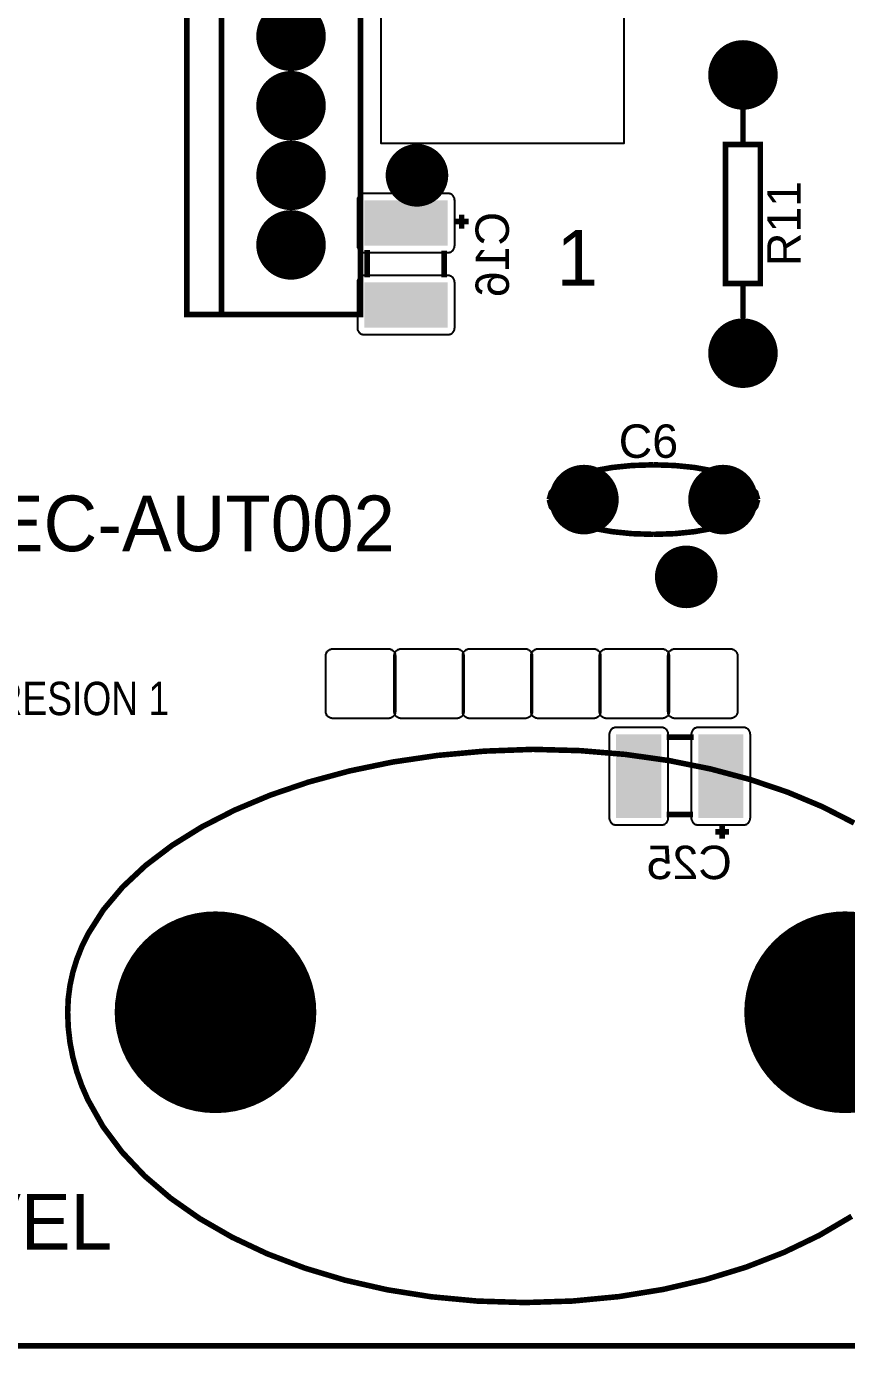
# Model space of a CAD drawing. Header units: inches. Extents: x -2.52 to 2.52, y -2.23 to 2.23.
# Drawn here: x -0.589 to 0.591, y -2.232 to -0.332 of the extents above; entities that cross this region are included whole.
import ezdxf

# ---------------------------------------------------------------- set-up
doc = ezdxf.new("R2010")
doc.units = ezdxf.units.IN
doc.layers.get('0').update_dxf_attribs({"linetype": 'CONTINUOUS'})

# ---------------------------------------------------------------- blocks, each defined once
blk = doc.blocks.new('RPAD')
blk.add_trace([(-0.5, -0.5), (-0.5, 0.5), (0.5, -0.5), (0.5, 0.5)])
blk = doc.blocks.new('EPAD')
at = {"const_width": 0.5}
blk.add_lwpolyline([(-0.25, 0, 1), (0.25, 0, 1)], format="xyb", close=True, dxfattribs=at)

msp = doc.modelspace()

# ---------------------------------------------------------------- linework, layer by layer
at = {"const_width": 0.008}
for points in [[(-2.515008, -2.228346), (2.512551, -2.228346), (2.512551, 2.228346), (-2.515008, 2.228346), (-2.515008, -2.228346)], [(-2.515008, -2.228346), (2.512551, -2.228346), (2.512551, 2.228346), (-2.515008, 2.228346), (-2.515008, -2.228346)], [(-2.515008, -2.228346), (2.512551, -2.228346), (2.512551, 2.228346), (-2.515008, 2.228346), (-2.515008, -2.228346)], [(-0.357984, -0.745732), (-0.107984, -0.745732), (-0.107984, 1.354268), (-0.357984, 1.354268), (-0.357984, -0.745732)], [(-0.357984, -0.745732), (-0.107984, -0.745732), (-0.107984, 1.354268), (-0.357984, 1.354268), (-0.357984, -0.745732)], [(-0.357984, -0.745732), (-0.107984, -0.745732), (-0.107984, 1.354268), (-0.357984, 1.354268), (-0.357984, -0.745732)], [(-0.307984, -0.745732), (-0.307984, 1.354268)], [(-0.307984, -0.745732), (-0.307984, 1.354268)], [(-0.307984, -0.745732), (-0.307984, 1.354268)], [(0.441992, -0.451409), (0.441992, -0.501409)], [(0.441992, -0.451409), (0.441992, -0.501409)], [(0.441992, -0.451409), (0.441992, -0.501409)], [(0.416992, -0.701409), (0.466992, -0.701409), (0.466992, -0.501409), (0.416992, -0.501409), (0.416992, -0.701409)], [(0.416992, -0.701409), (0.466992, -0.701409), (0.466992, -0.501409), (0.416992, -0.501409), (0.416992, -0.701409)], [(0.416992, -0.701409), (0.466992, -0.701409), (0.466992, -0.501409), (0.416992, -0.501409), (0.416992, -0.701409)], [(0.03737, -0.622236), (0.03737, -0.602236)], [(0.03737, -0.622236), (0.03737, -0.602236)], [(0.03737, -0.622236), (0.03737, -0.602236)], [(0.02737, -0.612236), (0.04737, -0.612236)], [(0.02737, -0.612236), (0.04737, -0.612236)], [(0.02737, -0.612236), (0.04737, -0.612236)], [(-0.09863, -0.692236), (-0.09863, -0.653236)], [(-0.09863, -0.692236), (-0.09863, -0.653236)], [(-0.09863, -0.692236), (-0.09863, -0.653236)], [(0.01237, -0.692236), (0.01237, -0.654236)], [(0.01237, -0.692236), (0.01237, -0.654236)], [(0.01237, -0.692236), (0.01237, -0.654236)], [(0.441992, -0.701409), (0.441992, -0.751409)], [(0.441992, -0.701409), (0.441992, -0.751409)], [(0.441992, -0.701409), (0.441992, -0.751409)], [(0.163276, -1.011874), (0.166235, -1.001687), (0.17476, -0.992249), (0.188324, -0.983749), (0.206401, -0.976374), (0.228461, -0.970311), (0.253979, -0.965749), (0.282426, -0.962874), (0.313276, -0.961874)], [(0.163276, -1.011874), (0.166235, -1.001687), (0.17476, -0.992249), (0.188324, -0.983749), (0.206401, -0.976374), (0.228461, -0.970311), (0.253979, -0.965749), (0.282426, -0.962874), (0.313276, -0.961874)], [(0.163276, -1.011874), (0.166235, -1.001687), (0.17476, -0.992249), (0.188324, -0.983749), (0.206401, -0.976374), (0.228461, -0.970311), (0.253979, -0.965749), (0.282426, -0.962874), (0.313276, -0.961874)], [(0.463276, -1.011874), (0.460276, -1.001687), (0.45165, -0.992249), (0.437963, -0.983749), (0.419776, -0.976374), (0.39765, -0.970311), (0.37215, -0.965749), (0.343838, -0.962874), (0.313276, -0.961874)], [(0.463276, -1.011874), (0.460276, -1.001687), (0.45165, -0.992249), (0.437963, -0.983749), (0.419776, -0.976374), (0.39765, -0.970311), (0.37215, -0.965749), (0.343838, -0.962874), (0.313276, -0.961874)], [(0.463276, -1.011874), (0.460276, -1.001687), (0.45165, -0.992249), (0.437963, -0.983749), (0.419776, -0.976374), (0.39765, -0.970311), (0.37215, -0.965749), (0.343838, -0.962874), (0.313276, -0.961874)], [(0.163276, -1.011874), (0.166235, -1.022061), (0.17476, -1.031499), (0.188324, -1.039999), (0.206401, -1.047374), (0.228461, -1.053437), (0.253979, -1.057999), (0.282426, -1.060874), (0.313276, -1.061874)], [(0.163276, -1.011874), (0.166235, -1.022061), (0.17476, -1.031499), (0.188324, -1.039999), (0.206401, -1.047374), (0.228461, -1.053437), (0.253979, -1.057999), (0.282426, -1.060874), (0.313276, -1.061874)], [(0.163276, -1.011874), (0.166235, -1.022061), (0.17476, -1.031499), (0.188324, -1.039999), (0.206401, -1.047374), (0.228461, -1.053437), (0.253979, -1.057999), (0.282426, -1.060874), (0.313276, -1.061874)], [(0.463276, -1.011874), (0.460276, -1.022061), (0.45165, -1.031499), (0.437963, -1.039999), (0.419776, -1.047374), (0.39765, -1.053437), (0.37215, -1.057999), (0.343838, -1.060874), (0.313276, -1.061874)], [(0.463276, -1.011874), (0.460276, -1.022061), (0.45165, -1.031499), (0.437963, -1.039999), (0.419776, -1.047374), (0.39765, -1.053437), (0.37215, -1.057999), (0.343838, -1.060874), (0.313276, -1.061874)], [(0.463276, -1.011874), (0.460276, -1.022061), (0.45165, -1.031499), (0.437963, -1.039999), (0.419776, -1.047374), (0.39765, -1.053437), (0.37215, -1.057999), (0.343838, -1.060874), (0.313276, -1.061874)], [(0.140047, -1.370929), (0.070206, -1.373511), (0.002704, -1.37967), (-0.062158, -1.389242), (-0.124082, -1.40206), (-0.18277, -1.417959), (-0.237921, -1.436774), (-0.289239, -1.458339), (-0.336423, -1.482488), (-0.379175, -1.509057), (-0.417196, -1.53788), (-0.450188, -1.568791), (-0.477852, -1.601625), (-0.499887, -1.636216), (-0.508702, -1.65412), (-0.515998, -1.6724), (-0.521737, -1.691037), (-0.525883, -1.71001), (-0.528398, -1.729299), (-0.529244, -1.748882), (-0.528407, -1.770732), (-0.525923, -1.792253), (-0.521829, -1.813421), (-0.516162, -1.834211), (-0.50896, -1.8546), (-0.500261, -1.874564), (-0.47852, -1.913121), (-0.451243, -1.949692), (-0.418728, -1.984085), (-0.381277, -2.016108), (-0.339191, -2.045572), (-0.292772, -2.072285), (-0.242319, -2.096057), (-0.188134, -2.116695), (-0.130518, -2.134009), (-0.069772, -2.147808), (-0.006197, -2.157901), (0.059906, -2.164097), (0.128236, -2.166205), (0.196976, -2.164037), (0.263475, -2.157666), (0.32743, -2.147287), (0.38854, -2.133098), (0.446501, -2.115294), (0.50101, -2.094071), (0.551765, -2.069627), (0.598463, -2.042158)], [(0.140047, -1.370929), (0.070206, -1.373511), (0.002704, -1.37967), (-0.062158, -1.389242), (-0.124082, -1.40206), (-0.18277, -1.417959), (-0.237921, -1.436774), (-0.289239, -1.458339), (-0.336423, -1.482488), (-0.379175, -1.509057), (-0.417196, -1.53788), (-0.450188, -1.568791), (-0.477852, -1.601625), (-0.499887, -1.636216), (-0.508702, -1.65412), (-0.515998, -1.6724), (-0.521737, -1.691037), (-0.525883, -1.71001), (-0.528398, -1.729299), (-0.529244, -1.748882), (-0.528407, -1.770732), (-0.525923, -1.792253), (-0.521829, -1.813421), (-0.516162, -1.834211), (-0.50896, -1.8546), (-0.500261, -1.874564), (-0.47852, -1.913121), (-0.451243, -1.949692), (-0.418728, -1.984085), (-0.381277, -2.016108), (-0.339191, -2.045572), (-0.292772, -2.072285), (-0.242319, -2.096057), (-0.188134, -2.116695), (-0.130518, -2.134009), (-0.069772, -2.147808), (-0.006197, -2.157901), (0.059906, -2.164097), (0.128236, -2.166205), (0.196976, -2.164037), (0.263475, -2.157666), (0.32743, -2.147287), (0.38854, -2.133098), (0.446501, -2.115294), (0.50101, -2.094071), (0.551765, -2.069627), (0.598463, -2.042158)], [(0.140047, -1.370929), (0.070206, -1.373511), (0.002704, -1.37967), (-0.062158, -1.389242), (-0.124082, -1.40206), (-0.18277, -1.417959), (-0.237921, -1.436774), (-0.289239, -1.458339), (-0.336423, -1.482488), (-0.379175, -1.509057), (-0.417196, -1.53788), (-0.450188, -1.568791), (-0.477852, -1.601625), (-0.499887, -1.636216), (-0.508702, -1.65412), (-0.515998, -1.6724), (-0.521737, -1.691037), (-0.525883, -1.71001), (-0.528398, -1.729299), (-0.529244, -1.748882), (-0.528407, -1.770732), (-0.525923, -1.792253), (-0.521829, -1.813421), (-0.516162, -1.834211), (-0.50896, -1.8546), (-0.500261, -1.874564), (-0.47852, -1.913121), (-0.451243, -1.949692), (-0.418728, -1.984085), (-0.381277, -2.016108), (-0.339191, -2.045572), (-0.292772, -2.072285), (-0.242319, -2.096057), (-0.188134, -2.116695), (-0.130518, -2.134009), (-0.069772, -2.147808), (-0.006197, -2.157901), (0.059906, -2.164097), (0.128236, -2.166205), (0.196976, -2.164037), (0.263475, -2.157666), (0.32743, -2.147287), (0.38854, -2.133098), (0.446501, -2.115294), (0.50101, -2.094071), (0.551765, -2.069627), (0.598463, -2.042158)], [(0.601877, -1.476767), (0.556013, -1.45333), (0.506165, -1.432474), (0.452629, -1.414367), (0.395703, -1.399176), (0.335684, -1.38707), (0.272871, -1.378215), (0.207559, -1.372778), (0.140047, -1.370929)], [(0.601877, -1.476767), (0.556013, -1.45333), (0.506165, -1.432474), (0.452629, -1.414367), (0.395703, -1.399176), (0.335684, -1.38707), (0.272871, -1.378215), (0.207559, -1.372778), (0.140047, -1.370929)], [(0.601877, -1.476767), (0.556013, -1.45333), (0.506165, -1.432474), (0.452629, -1.414367), (0.395703, -1.399176), (0.335684, -1.38707), (0.272871, -1.378215), (0.207559, -1.372778), (0.140047, -1.370929)], [(0.332126, -1.353512), (0.371126, -1.353512)], [(0.332126, -1.353512), (0.371126, -1.353512)], [(0.332126, -1.353512), (0.371126, -1.353512)], [(0.332126, -1.464512), (0.370126, -1.464512)], [(0.332126, -1.464512), (0.370126, -1.464512)], [(0.332126, -1.464512), (0.370126, -1.464512)], [(0.412126, -1.479512), (0.412126, -1.499512)], [(0.412126, -1.479512), (0.412126, -1.499512)], [(0.412126, -1.479512), (0.412126, -1.499512)], [(0.402126, -1.489512), (0.422126, -1.489512)], [(0.402126, -1.489512), (0.422126, -1.489512)], [(0.402126, -1.489512), (0.422126, -1.489512)]]:
    msp.add_lwpolyline(points, dxfattribs=at)
msp.add_lwpolyline([(-0.078673, 1.211748), (-0.078673, -0.499276), (0.270933, -0.499276), (0.270933, 1.211748), (-0.078673, 1.211748)])
for points in [[(0.02737, -0.646736), (0.02737, -0.581736), (0.02732, -0.580697), (0.027171, -0.579692), (0.026929, -0.578725), (0.026598, -0.577801), (0.026184, -0.576924), (0.025689, -0.5761), (0.02512, -0.575333), (0.02448, -0.574627), (0.023773, -0.573987), (0.023006, -0.573417), (0.022182, -0.572923), (0.021306, -0.572508), (0.020381, -0.572177), (0.019415, -0.571935), (0.018409, -0.571787), (0.01737, -0.571736), (-0.10263, -0.571736), (-0.103669, -0.571787), (-0.104674, -0.571935), (-0.105641, -0.572177), (-0.106565, -0.572508), (-0.107442, -0.572923), (-0.108266, -0.573417), (-0.109033, -0.573987), (-0.109739, -0.574627), (-0.11038, -0.575333), (-0.110949, -0.5761), (-0.111444, -0.576924), (-0.111858, -0.577801), (-0.112189, -0.578725), (-0.112431, -0.579692), (-0.11258, -0.580697), (-0.11263, -0.581736), (-0.11263, -0.646736), (-0.11258, -0.647776), (-0.112431, -0.648781), (-0.112189, -0.649748), (-0.111858, -0.650672), (-0.111444, -0.651548), (-0.110949, -0.652372), (-0.11038, -0.65314), (-0.109739, -0.653846), (-0.109033, -0.654486), (-0.108266, -0.655055), (-0.107442, -0.65555), (-0.106565, -0.655965), (-0.105641, -0.656295), (-0.104674, -0.656537), (-0.103669, -0.656686), (-0.10263, -0.656736), (0.01737, -0.656736), (0.018409, -0.656686), (0.019415, -0.656537), (0.020381, -0.656295), (0.021306, -0.655965), (0.022182, -0.65555), (0.023006, -0.655055), (0.023773, -0.654486), (0.02448, -0.653846), (0.02512, -0.65314), (0.025689, -0.652372), (0.026184, -0.651548), (0.026598, -0.650672), (0.026929, -0.649748), (0.027171, -0.648781), (0.02732, -0.647776), (0.02737, -0.646736)], [(0.02737, -0.764736), (0.02737, -0.699736), (0.02732, -0.698697), (0.027171, -0.697692), (0.026929, -0.696725), (0.026598, -0.695801), (0.026184, -0.694924), (0.025689, -0.6941), (0.02512, -0.693333), (0.02448, -0.692627), (0.023773, -0.691987), (0.023006, -0.691417), (0.022182, -0.690923), (0.021306, -0.690508), (0.020381, -0.690177), (0.019415, -0.689935), (0.018409, -0.689787), (0.01737, -0.689736), (-0.10263, -0.689736), (-0.103669, -0.689787), (-0.104674, -0.689935), (-0.105641, -0.690177), (-0.106565, -0.690508), (-0.107442, -0.690923), (-0.108266, -0.691417), (-0.109033, -0.691987), (-0.109739, -0.692627), (-0.11038, -0.693333), (-0.110949, -0.6941), (-0.111444, -0.694924), (-0.111858, -0.695801), (-0.112189, -0.696725), (-0.112431, -0.697692), (-0.11258, -0.698697), (-0.11263, -0.699736), (-0.11263, -0.764736), (-0.11258, -0.765776), (-0.112431, -0.766781), (-0.112189, -0.767748), (-0.111858, -0.768672), (-0.111444, -0.769548), (-0.110949, -0.770372), (-0.11038, -0.77114), (-0.109739, -0.771846), (-0.109033, -0.772486), (-0.108266, -0.773055), (-0.107442, -0.77355), (-0.106565, -0.773965), (-0.105641, -0.774295), (-0.104674, -0.774537), (-0.103669, -0.774686), (-0.10263, -0.774736), (0.01737, -0.774736), (0.018409, -0.774686), (0.019415, -0.774537), (0.020381, -0.774295), (0.021306, -0.773965), (0.022182, -0.77355), (0.023006, -0.773055), (0.023773, -0.772486), (0.02448, -0.771846), (0.02512, -0.77114), (0.025689, -0.770372), (0.026184, -0.769548), (0.026598, -0.768672), (0.026929, -0.767748), (0.027171, -0.766781), (0.02732, -0.765776), (0.02737, -0.764736)], [(-0.067984, -1.326441), (-0.147984, -1.326441), (-0.149024, -1.326391), (-0.150029, -1.326242), (-0.150996, -1.326), (-0.15192, -1.325669), (-0.152796, -1.325255), (-0.15362, -1.32476), (-0.154388, -1.324191), (-0.155094, -1.32355), (-0.155734, -1.322844), (-0.156303, -1.322077), (-0.156798, -1.321253), (-0.157213, -1.320376), (-0.157543, -1.319452), (-0.157785, -1.318485), (-0.157934, -1.31748), (-0.157984, -1.316441), (-0.157984, -1.236441), (-0.157934, -1.235402), (-0.157785, -1.234396), (-0.157543, -1.23343), (-0.157213, -1.232506), (-0.156798, -1.231629), (-0.156303, -1.230805), (-0.155734, -1.230038), (-0.155094, -1.229331), (-0.154388, -1.228691), (-0.15362, -1.228122), (-0.152796, -1.227627), (-0.15192, -1.227213), (-0.150996, -1.226882), (-0.150029, -1.22664), (-0.149024, -1.226491), (-0.147984, -1.226441), (-0.067984, -1.226441), (-0.066945, -1.226491), (-0.06594, -1.22664), (-0.064973, -1.226882), (-0.064049, -1.227213), (-0.063172, -1.227627), (-0.062348, -1.228122), (-0.061581, -1.228691), (-0.060875, -1.229331), (-0.060235, -1.230038), (-0.059665, -1.230805), (-0.059171, -1.231629), (-0.058756, -1.232506), (-0.058425, -1.23343), (-0.058183, -1.234396), (-0.058035, -1.235402), (-0.057984, -1.236441), (-0.057984, -1.316441), (-0.058035, -1.31748), (-0.058183, -1.318485), (-0.058425, -1.319452), (-0.058756, -1.320376), (-0.059171, -1.321253), (-0.059665, -1.322077), (-0.060235, -1.322844), (-0.060875, -1.32355), (-0.061581, -1.324191), (-0.062348, -1.32476), (-0.063172, -1.325255), (-0.064049, -1.325669), (-0.064973, -1.326), (-0.06594, -1.326242), (-0.066945, -1.326391), (-0.067984, -1.326441)], [(0.030441, -1.326441), (-0.049559, -1.326441), (-0.050598, -1.326391), (-0.051604, -1.326242), (-0.05257, -1.326), (-0.053494, -1.325669), (-0.054371, -1.325255), (-0.055195, -1.32476), (-0.055963, -1.324191), (-0.056669, -1.32355), (-0.057309, -1.322844), (-0.057878, -1.322077), (-0.058372, -1.321253), (-0.058787, -1.320376), (-0.059118, -1.319452), (-0.05936, -1.318485), (-0.059509, -1.31748), (-0.059559, -1.316441), (-0.059559, -1.236441), (-0.059509, -1.235402), (-0.05936, -1.234396), (-0.059118, -1.23343), (-0.058787, -1.232506), (-0.058372, -1.231629), (-0.057878, -1.230805), (-0.057309, -1.230038), (-0.056669, -1.229331), (-0.055963, -1.228691), (-0.055195, -1.228122), (-0.054371, -1.227627), (-0.053494, -1.227213), (-0.05257, -1.226882), (-0.051604, -1.22664), (-0.050598, -1.226491), (-0.049559, -1.226441), (0.030441, -1.226441), (0.03148, -1.226491), (0.032485, -1.22664), (0.033452, -1.226882), (0.034376, -1.227213), (0.035253, -1.227627), (0.036077, -1.228122), (0.036844, -1.228691), (0.03755, -1.229331), (0.038191, -1.230038), (0.03876, -1.230805), (0.039254, -1.231629), (0.039669, -1.232506), (0.04, -1.23343), (0.040242, -1.234396), (0.040391, -1.235402), (0.040441, -1.236441), (0.040441, -1.316441), (0.040391, -1.31748), (0.040242, -1.318485), (0.04, -1.319452), (0.039669, -1.320376), (0.039254, -1.321253), (0.03876, -1.322077), (0.038191, -1.322844), (0.03755, -1.32355), (0.036844, -1.324191), (0.036077, -1.32476), (0.035253, -1.325255), (0.034376, -1.325669), (0.033452, -1.326), (0.032485, -1.326242), (0.03148, -1.326391), (0.030441, -1.326441)], [(0.128866, -1.326441), (0.048866, -1.326441), (0.047827, -1.326391), (0.046822, -1.326242), (0.045855, -1.326), (0.044931, -1.325669), (0.044054, -1.325255), (0.04323, -1.32476), (0.042463, -1.324191), (0.041757, -1.32355), (0.041117, -1.322844), (0.040547, -1.322077), (0.040053, -1.321253), (0.039638, -1.320376), (0.039307, -1.319452), (0.039065, -1.318485), (0.038917, -1.31748), (0.038866, -1.316441), (0.038866, -1.236441), (0.038917, -1.235402), (0.039065, -1.234396), (0.039307, -1.23343), (0.039638, -1.232506), (0.040053, -1.231629), (0.040547, -1.230805), (0.041117, -1.230038), (0.041757, -1.229331), (0.042463, -1.228691), (0.04323, -1.228122), (0.044054, -1.227627), (0.044931, -1.227213), (0.045855, -1.226882), (0.046822, -1.22664), (0.047827, -1.226491), (0.048866, -1.226441), (0.128866, -1.226441), (0.129906, -1.226491), (0.130911, -1.22664), (0.131878, -1.226882), (0.132802, -1.227213), (0.133678, -1.227627), (0.134502, -1.228122), (0.13527, -1.228691), (0.135976, -1.229331), (0.136616, -1.230038), (0.137185, -1.230805), (0.13768, -1.231629), (0.138094, -1.232506), (0.138425, -1.23343), (0.138667, -1.234396), (0.138816, -1.235402), (0.138866, -1.236441), (0.138866, -1.316441), (0.138816, -1.31748), (0.138667, -1.318485), (0.138425, -1.319452), (0.138094, -1.320376), (0.13768, -1.321253), (0.137185, -1.322077), (0.136616, -1.322844), (0.135976, -1.32355), (0.13527, -1.324191), (0.134502, -1.32476), (0.133678, -1.325255), (0.132802, -1.325669), (0.131878, -1.326), (0.130911, -1.326242), (0.129906, -1.326391), (0.128866, -1.326441)], [(0.227291, -1.326441), (0.147291, -1.326441), (0.146252, -1.326391), (0.145247, -1.326242), (0.14428, -1.326), (0.143356, -1.325669), (0.14248, -1.325255), (0.141656, -1.32476), (0.140888, -1.324191), (0.140182, -1.32355), (0.139542, -1.322844), (0.138972, -1.322077), (0.138478, -1.321253), (0.138063, -1.320376), (0.137732, -1.319452), (0.13749, -1.318485), (0.137342, -1.31748), (0.137291, -1.316441), (0.137291, -1.236441), (0.137342, -1.235402), (0.13749, -1.234396), (0.137732, -1.23343), (0.138063, -1.232506), (0.138478, -1.231629), (0.138972, -1.230805), (0.139542, -1.230038), (0.140182, -1.229331), (0.140888, -1.228691), (0.141656, -1.228122), (0.14248, -1.227627), (0.143356, -1.227213), (0.14428, -1.226882), (0.145247, -1.22664), (0.146252, -1.226491), (0.147291, -1.226441), (0.227291, -1.226441), (0.228331, -1.226491), (0.229336, -1.22664), (0.230303, -1.226882), (0.231227, -1.227213), (0.232103, -1.227627), (0.232927, -1.228122), (0.233695, -1.228691), (0.234401, -1.229331), (0.235041, -1.230038), (0.23561, -1.230805), (0.236105, -1.231629), (0.23652, -1.232506), (0.23685, -1.23343), (0.237093, -1.234396), (0.237241, -1.235402), (0.237291, -1.236441), (0.237291, -1.316441), (0.237241, -1.31748), (0.237093, -1.318485), (0.23685, -1.319452), (0.23652, -1.320376), (0.236105, -1.321253), (0.23561, -1.322077), (0.235041, -1.322844), (0.234401, -1.32355), (0.233695, -1.324191), (0.232927, -1.32476), (0.232103, -1.325255), (0.231227, -1.325669), (0.230303, -1.326), (0.229336, -1.326242), (0.228331, -1.326391), (0.227291, -1.326441)], [(0.325717, -1.326441), (0.245717, -1.326441), (0.244677, -1.326391), (0.243672, -1.326242), (0.242705, -1.326), (0.241781, -1.325669), (0.240905, -1.325255), (0.240081, -1.32476), (0.239313, -1.324191), (0.238607, -1.32355), (0.237967, -1.322844), (0.237398, -1.322077), (0.236903, -1.321253), (0.236488, -1.320376), (0.236157, -1.319452), (0.235915, -1.318485), (0.235767, -1.31748), (0.235717, -1.316441), (0.235717, -1.236441), (0.235767, -1.235402), (0.235915, -1.234396), (0.236157, -1.23343), (0.236488, -1.232506), (0.236903, -1.231629), (0.237398, -1.230805), (0.237967, -1.230038), (0.238607, -1.229331), (0.239313, -1.228691), (0.240081, -1.228122), (0.240905, -1.227627), (0.241781, -1.227213), (0.242705, -1.226882), (0.243672, -1.22664), (0.244677, -1.226491), (0.245717, -1.226441), (0.325717, -1.226441), (0.326756, -1.226491), (0.327761, -1.22664), (0.328728, -1.226882), (0.329652, -1.227213), (0.330528, -1.227627), (0.331352, -1.228122), (0.33212, -1.228691), (0.332826, -1.229331), (0.333466, -1.230038), (0.334035, -1.230805), (0.33453, -1.231629), (0.334945, -1.232506), (0.335276, -1.23343), (0.335518, -1.234396), (0.335666, -1.235402), (0.335717, -1.236441), (0.335717, -1.316441), (0.335666, -1.31748), (0.335518, -1.318485), (0.335276, -1.319452), (0.334945, -1.320376), (0.33453, -1.321253), (0.334035, -1.322077), (0.333466, -1.322844), (0.332826, -1.32355), (0.33212, -1.324191), (0.331352, -1.32476), (0.330528, -1.325255), (0.329652, -1.325669), (0.328728, -1.326), (0.327761, -1.326242), (0.326756, -1.326391), (0.325717, -1.326441)], [(0.424142, -1.326441), (0.344142, -1.326441), (0.343102, -1.326391), (0.342097, -1.326242), (0.34113, -1.326), (0.340206, -1.325669), (0.33933, -1.325255), (0.338506, -1.32476), (0.337738, -1.324191), (0.337032, -1.32355), (0.336392, -1.322844), (0.335823, -1.322077), (0.335328, -1.321253), (0.334913, -1.320376), (0.334583, -1.319452), (0.334341, -1.318485), (0.334192, -1.31748), (0.334142, -1.316441), (0.334142, -1.236441), (0.334192, -1.235402), (0.334341, -1.234396), (0.334583, -1.23343), (0.334913, -1.232506), (0.335328, -1.231629), (0.335823, -1.230805), (0.336392, -1.230038), (0.337032, -1.229331), (0.337738, -1.228691), (0.338506, -1.228122), (0.33933, -1.227627), (0.340206, -1.227213), (0.34113, -1.226882), (0.342097, -1.22664), (0.343102, -1.226491), (0.344142, -1.226441), (0.424142, -1.226441), (0.425181, -1.226491), (0.426186, -1.22664), (0.427153, -1.226882), (0.428077, -1.227213), (0.428954, -1.227627), (0.429778, -1.228122), (0.430545, -1.228691), (0.431251, -1.229331), (0.431891, -1.230038), (0.432461, -1.230805), (0.432955, -1.231629), (0.43337, -1.232506), (0.433701, -1.23343), (0.433943, -1.234396), (0.434091, -1.235402), (0.434142, -1.236441), (0.434142, -1.316441), (0.434091, -1.31748), (0.433943, -1.318485), (0.433701, -1.319452), (0.43337, -1.320376), (0.432955, -1.321253), (0.432461, -1.322077), (0.431891, -1.322844), (0.431251, -1.32355), (0.430545, -1.324191), (0.429778, -1.32476), (0.428954, -1.325255), (0.428077, -1.325669), (0.427153, -1.326), (0.426186, -1.326242), (0.425181, -1.326391), (0.424142, -1.326441)], [(0.259626, -1.479512), (0.324626, -1.479512), (0.325665, -1.479461), (0.32667, -1.479313), (0.327637, -1.479071), (0.328561, -1.47874), (0.329438, -1.478326), (0.330262, -1.477831), (0.33103, -1.477261), (0.331735, -1.476621), (0.332376, -1.475915), (0.332945, -1.475148), (0.333439, -1.474324), (0.333854, -1.473447), (0.334185, -1.472523), (0.334427, -1.471556), (0.334576, -1.470551), (0.334626, -1.469512), (0.334626, -1.349512), (0.334576, -1.348472), (0.334427, -1.347467), (0.334185, -1.3465), (0.333854, -1.345576), (0.333439, -1.3447), (0.332945, -1.343876), (0.332376, -1.343109), (0.331735, -1.342402), (0.33103, -1.341762), (0.330262, -1.341193), (0.329438, -1.340698), (0.328561, -1.340283), (0.327637, -1.339953), (0.32667, -1.339711), (0.325665, -1.339562), (0.324626, -1.339512), (0.259626, -1.339512), (0.258587, -1.339562), (0.257581, -1.339711), (0.256615, -1.339953), (0.255691, -1.340283), (0.254814, -1.340698), (0.25399, -1.341193), (0.253222, -1.341762), (0.252517, -1.342402), (0.251876, -1.343109), (0.251307, -1.343876), (0.250813, -1.3447), (0.250398, -1.345576), (0.250067, -1.3465), (0.249825, -1.347467), (0.249676, -1.348472), (0.249626, -1.349512), (0.249626, -1.469512), (0.249676, -1.470551), (0.249825, -1.471556), (0.250067, -1.472523), (0.250398, -1.473447), (0.250813, -1.474324), (0.251307, -1.475148), (0.251876, -1.475915), (0.252517, -1.476621), (0.253222, -1.477261), (0.25399, -1.477831), (0.254814, -1.478326), (0.255691, -1.47874), (0.256615, -1.479071), (0.257581, -1.479313), (0.258587, -1.479461), (0.259626, -1.479512)], [(0.377626, -1.479512), (0.442626, -1.479512), (0.443665, -1.479461), (0.44467, -1.479313), (0.445637, -1.479071), (0.446561, -1.47874), (0.447438, -1.478326), (0.448262, -1.477831), (0.44903, -1.477261), (0.449735, -1.476621), (0.450376, -1.475915), (0.450945, -1.475148), (0.451439, -1.474324), (0.451854, -1.473447), (0.452185, -1.472523), (0.452427, -1.471556), (0.452576, -1.470551), (0.452626, -1.469512), (0.452626, -1.349512), (0.452576, -1.348472), (0.452427, -1.347467), (0.452185, -1.3465), (0.451854, -1.345576), (0.451439, -1.3447), (0.450945, -1.343876), (0.450376, -1.343109), (0.449735, -1.342402), (0.44903, -1.341762), (0.448262, -1.341193), (0.447438, -1.340698), (0.446561, -1.340283), (0.445637, -1.339953), (0.44467, -1.339711), (0.443665, -1.339562), (0.442626, -1.339512), (0.377626, -1.339512), (0.376587, -1.339562), (0.375581, -1.339711), (0.374615, -1.339953), (0.373691, -1.340283), (0.372814, -1.340698), (0.37199, -1.341193), (0.371222, -1.341762), (0.370517, -1.342402), (0.369876, -1.343109), (0.369307, -1.343876), (0.368813, -1.3447), (0.368398, -1.345576), (0.368067, -1.3465), (0.367825, -1.347467), (0.367676, -1.348472), (0.367626, -1.349512), (0.367626, -1.469512), (0.367676, -1.470551), (0.367825, -1.471556), (0.368067, -1.472523), (0.368398, -1.473447), (0.368813, -1.474324), (0.369307, -1.475148), (0.369876, -1.475915), (0.370517, -1.476621), (0.371222, -1.477261), (0.37199, -1.477831), (0.372814, -1.478326), (0.373691, -1.47874), (0.374615, -1.479071), (0.375581, -1.479313), (0.376587, -1.479461), (0.377626, -1.479512)]]:
    msp.add_lwpolyline(points, close=True)

# ---------------------------------------------------------------- block references
for p, xscale, yscale in [((-0.207984, -0.345732), 0.1, 0.1), ((0.441992, -0.401409), 0.1, 0.1), ((-0.207984, -0.445732), 0.1, 0.1), ((-0.207984, -0.545732), 0.1, 0.1), ((-0.026882, -0.545732), 0.09, 0.09), ((-0.207984, -0.645732), 0.1, 0.1), ((0.441992, -0.801409), 0.1, 0.1), ((0.213276, -1.011874), 0.1, 0.1), ((0.413276, -1.011874), 0.1, 0.1), ((0.360413, -1.123002), 0.09, 0.09), ((-0.316646, -1.748882), 0.29, 0.29), ((0.588866, -1.748882), 0.29, 0.29)]:
    msp.add_blockref('EPAD', p, dxfattribs=dict(xscale=xscale, yscale=yscale))
at = {"xscale": 0.065, "yscale": 0.12}
for p, rotation in [((-0.04263, -0.614236), 270), ((-0.04263, -0.732236), 270), ((0.292126, -1.409512), 180), ((0.410126, -1.409512), 180)]:
    msp.add_blockref('RPAD', p, dxfattribs=dict(at, rotation=rotation))

# ---------------------------------------------------------------- texts
at = {"width": 1.041667}
msp.add_text('R11', height=0.048, rotation=90, dxfattribs=at).set_placement((0.524992, -0.676409))
msp.add_text('R11', height=0.048, rotation=90, dxfattribs=at).set_placement((0.524992, -0.676409))
msp.add_text('R11', height=0.048, rotation=90, dxfattribs=at).set_placement((0.524992, -0.676409))
at = {"text_generation_flag": 2, "width": 1.041667}
msp.add_text('C16', height=0.048, rotation=90, dxfattribs=at).set_placement((0.10537, -0.598236))
msp.add_text('C16', height=0.048, rotation=90, dxfattribs=at).set_placement((0.10537, -0.598236))
msp.add_text('C16', height=0.048, rotation=90, dxfattribs=at).set_placement((0.10537, -0.598236))
for s, p in [('1', (0.173906, -0.704236)), ('1', (0.173906, -0.704236)), ('1', (0.173906, -0.704236)), ('DIELEC-AUT002', (-0.873178, -1.086126)), ('DIELEC-AUT002', (-0.873178, -1.086126)), ('DIELEC-AUT002', (-0.873178, -1.086126)), ('LEVEL', (-0.798535, -2.090063)), ('LEVEL', (-0.798535, -2.090063)), ('LEVEL', (-0.798535, -2.090063))]:
    msp.add_text(s, height=0.08).set_placement(p)
for s, width, p in [('C6', 1.041667, (0.263276, -0.951874)), ('C6', 1.041667, (0.263276, -0.951874)), ('C6', 1.041667, (0.263276, -0.951874)), ('PRESION 1', 0.833333, (-0.668614, -1.32178)), ('PRESION 1', 0.833333, (-0.668614, -1.32178)), ('PRESION 1', 0.833333, (-0.668614, -1.32178))]:
    msp.add_text(s, height=0.048, dxfattribs=dict(width=width)).set_placement(p)
msp.add_text('C25', height=0.048, dxfattribs=at).set_placement((0.426126, -1.557512))
msp.add_text('C25', height=0.048, dxfattribs=at).set_placement((0.426126, -1.557512))
msp.add_text('C25', height=0.048, dxfattribs=at).set_placement((0.426126, -1.557512))

doc.saveas('drawing.dxf')
